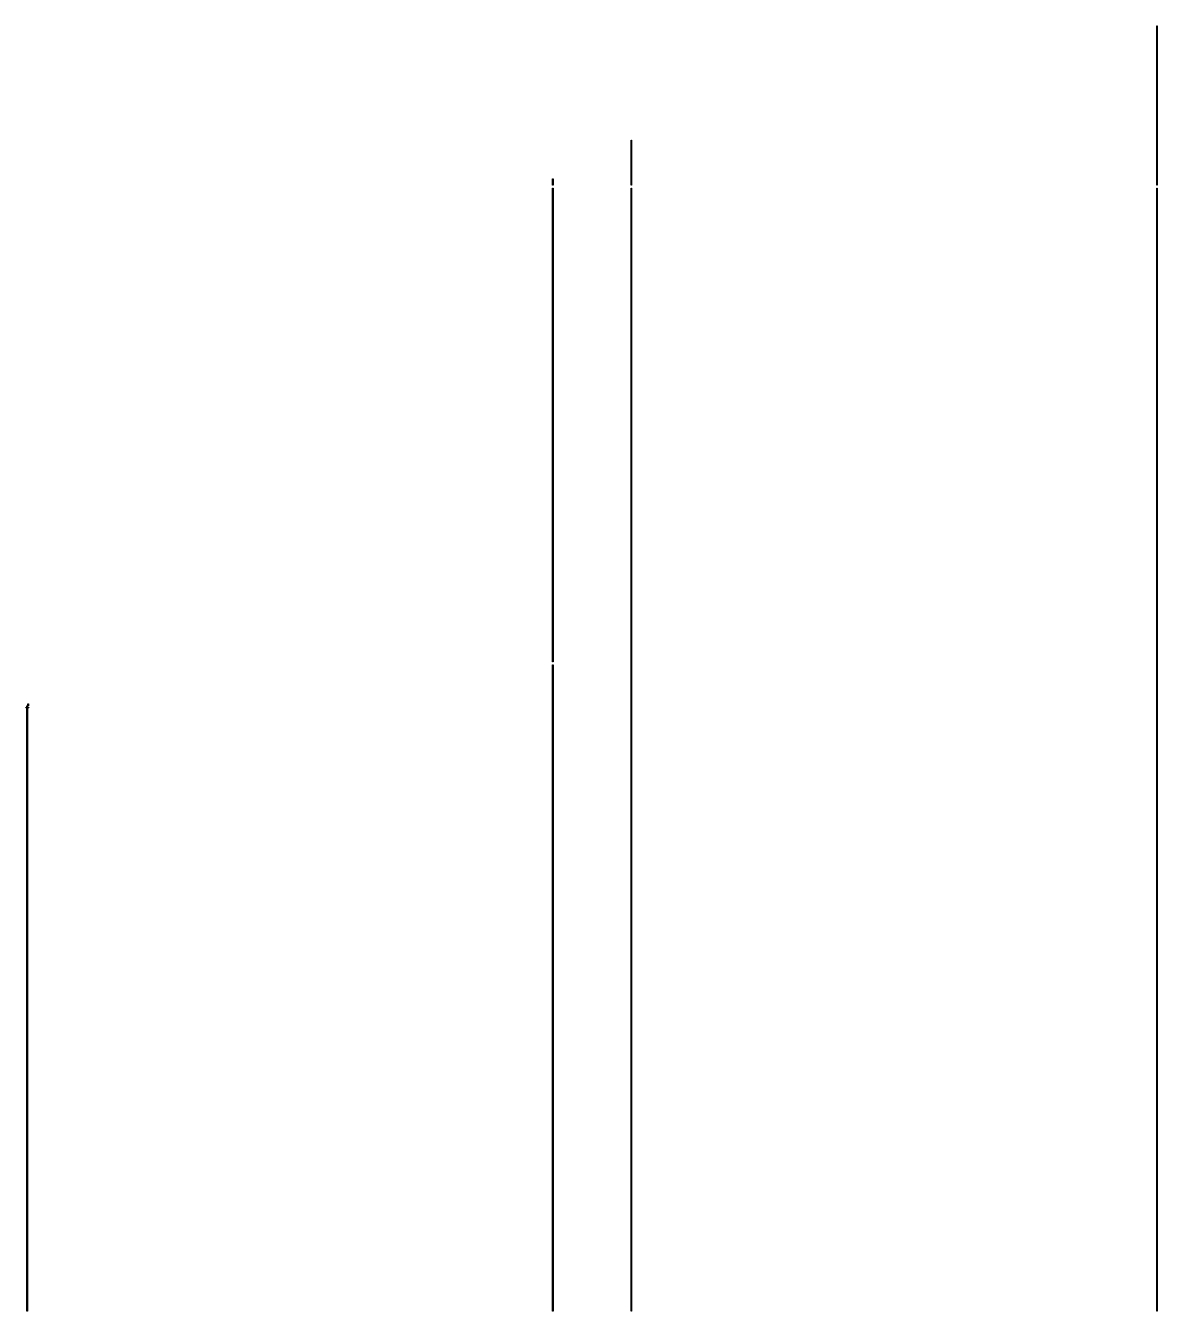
# Model space of a CAD drawing. Header units: millimetres. Extents: x -21.4 to 21.9, y -25.1 to 24.
import ezdxf

# ---------------------------------------------------------------- set-up
doc = ezdxf.new("R2010")
doc.units = ezdxf.units.MM

msp = doc.modelspace()

# ---------------------------------------------------------------- linework, layer by layer
for points in [[(21.883, 17.95), (21.883, 24.049816), (21.903, 24.049816), (21.903, 17.95)], [(1.763, 17.95), (1.763, 19.674418), (1.783, 19.674418), (1.783, 17.95)], [(-1.237, 17.95), (-1.237, 18.188162), (-1.217, 18.188162), (-1.217, 17.95)], [(-1.237, -0.295), (-1.237, 17.83), (-1.217, 17.83), (-1.217, -0.295)], [(1.763, -25.15), (1.763, 17.83), (1.783, 17.83), (1.783, -25.15)], [(21.883, -25.15), (21.883, 17.83), (21.903, 17.83), (21.903, -25.15)], [(-1.237, -25.15), (-1.237, -0.415), (-1.217, -0.415), (-1.217, -25.15)], [(-21.319402, -1.984248), (-21.319402, -1.900116), (-21.299402, -1.900116), (-21.299402, -1.984248)], [(-21.354529, -2.117152), (-21.354529, -2.0607), (-21.402058, -2.0607), (-21.402058, -2.0407), (-21.354529, -2.0407), (-21.354529, -1.984248), (-21.334529, -1.984248), (-21.334529, -2.0407), (-21.287, -2.0407), (-21.287, -2.0607), (-21.334529, -2.0607), (-21.334529, -2.117152)], [(-21.357, -25.15), (-21.357, -2.126571), (-21.337, -2.126571), (-21.337, -25.15)]]:
    msp.add_lwpolyline(points, close=True)

doc.saveas('drawing.dxf')
